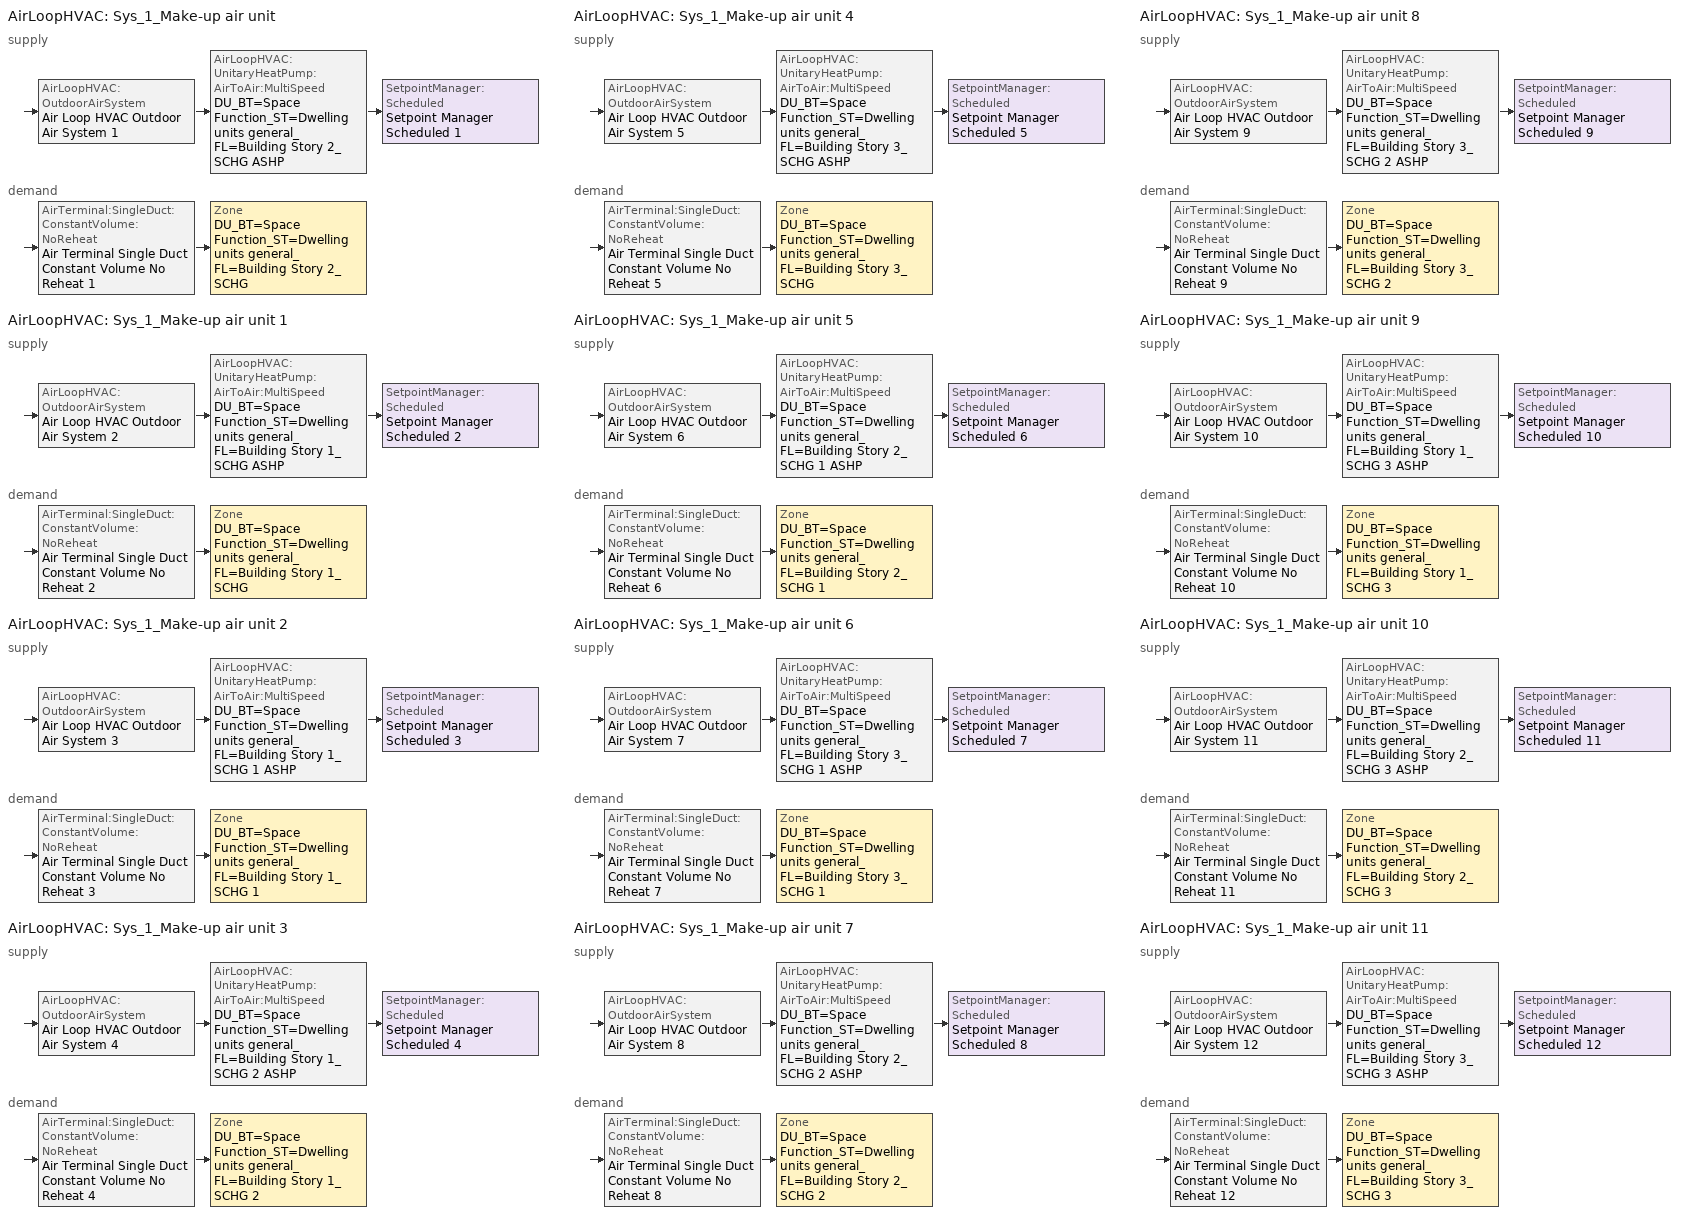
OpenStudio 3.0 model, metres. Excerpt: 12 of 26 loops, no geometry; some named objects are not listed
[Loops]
AirLoopHVAC 'Sys_1_Make-up air unit'
 supply: AirLoopHVAC:OutdoorAirSystem 'Air Loop HVAC Outdoor Air System 1' > AirLoopHVAC:UnitaryHeatPump:AirToAir:MultiSpeed 'DU_BT=Space Function_ST=Dwelling units general_FL=Building Story 2_SCHG ASHP' > SetpointManager:Scheduled 'Setpoint Manager Scheduled 1'
 demand: AirTerminal:SingleDuct:ConstantVolume:NoReheat 'Air Terminal Single Duct Constant Volume No Reheat 1' > Zone 'DU_BT=Space Function_ST=Dwelling units general_FL=Building Story 2_SCHG'
AirLoopHVAC 'Sys_1_Make-up air unit 1'
 supply: AirLoopHVAC:OutdoorAirSystem 'Air Loop HVAC Outdoor Air System 2' > AirLoopHVAC:UnitaryHeatPump:AirToAir:MultiSpeed 'DU_BT=Space Function_ST=Dwelling units general_FL=Building Story 1_SCHG ASHP' > SetpointManager:Scheduled 'Setpoint Manager Scheduled 2'
 demand: AirTerminal:SingleDuct:ConstantVolume:NoReheat 'Air Terminal Single Duct Constant Volume No Reheat 2' > Zone 'DU_BT=Space Function_ST=Dwelling units general_FL=Building Story 1_SCHG'
AirLoopHVAC 'Sys_1_Make-up air unit 2'
 supply: AirLoopHVAC:OutdoorAirSystem 'Air Loop HVAC Outdoor Air System 3' > AirLoopHVAC:UnitaryHeatPump:AirToAir:MultiSpeed 'DU_BT=Space Function_ST=Dwelling units general_FL=Building Story 1_SCHG 1 ASHP' > SetpointManager:Scheduled 'Setpoint Manager Scheduled 3'
 demand: AirTerminal:SingleDuct:ConstantVolume:NoReheat 'Air Terminal Single Duct Constant Volume No Reheat 3' > Zone 'DU_BT=Space Function_ST=Dwelling units general_FL=Building Story 1_SCHG 1'
AirLoopHVAC 'Sys_1_Make-up air unit 3'
 supply: AirLoopHVAC:OutdoorAirSystem 'Air Loop HVAC Outdoor Air System 4' > AirLoopHVAC:UnitaryHeatPump:AirToAir:MultiSpeed 'DU_BT=Space Function_ST=Dwelling units general_FL=Building Story 1_SCHG 2 ASHP' > SetpointManager:Scheduled 'Setpoint Manager Scheduled 4'
 demand: AirTerminal:SingleDuct:ConstantVolume:NoReheat 'Air Terminal Single Duct Constant Volume No Reheat 4' > Zone 'DU_BT=Space Function_ST=Dwelling units general_FL=Building Story 1_SCHG 2'
AirLoopHVAC 'Sys_1_Make-up air unit 4'
 supply: AirLoopHVAC:OutdoorAirSystem 'Air Loop HVAC Outdoor Air System 5' > AirLoopHVAC:UnitaryHeatPump:AirToAir:MultiSpeed 'DU_BT=Space Function_ST=Dwelling units general_FL=Building Story 3_SCHG ASHP' > SetpointManager:Scheduled 'Setpoint Manager Scheduled 5'
 demand: AirTerminal:SingleDuct:ConstantVolume:NoReheat 'Air Terminal Single Duct Constant Volume No Reheat 5' > Zone 'DU_BT=Space Function_ST=Dwelling units general_FL=Building Story 3_SCHG'
AirLoopHVAC 'Sys_1_Make-up air unit 5'
 supply: AirLoopHVAC:OutdoorAirSystem 'Air Loop HVAC Outdoor Air System 6' > AirLoopHVAC:UnitaryHeatPump:AirToAir:MultiSpeed 'DU_BT=Space Function_ST=Dwelling units general_FL=Building Story 2_SCHG 1 ASHP' > SetpointManager:Scheduled 'Setpoint Manager Scheduled 6'
 demand: AirTerminal:SingleDuct:ConstantVolume:NoReheat 'Air Terminal Single Duct Constant Volume No Reheat 6' > Zone 'DU_BT=Space Function_ST=Dwelling units general_FL=Building Story 2_SCHG 1'
AirLoopHVAC 'Sys_1_Make-up air unit 6'
 supply: AirLoopHVAC:OutdoorAirSystem 'Air Loop HVAC Outdoor Air System 7' > AirLoopHVAC:UnitaryHeatPump:AirToAir:MultiSpeed 'DU_BT=Space Function_ST=Dwelling units general_FL=Building Story 3_SCHG 1 ASHP' > SetpointManager:Scheduled 'Setpoint Manager Scheduled 7'
 demand: AirTerminal:SingleDuct:ConstantVolume:NoReheat 'Air Terminal Single Duct Constant Volume No Reheat 7' > Zone 'DU_BT=Space Function_ST=Dwelling units general_FL=Building Story 3_SCHG 1'
AirLoopHVAC 'Sys_1_Make-up air unit 7'
 supply: AirLoopHVAC:OutdoorAirSystem 'Air Loop HVAC Outdoor Air System 8' > AirLoopHVAC:UnitaryHeatPump:AirToAir:MultiSpeed 'DU_BT=Space Function_ST=Dwelling units general_FL=Building Story 2_SCHG 2 ASHP' > SetpointManager:Scheduled 'Setpoint Manager Scheduled 8'
 demand: AirTerminal:SingleDuct:ConstantVolume:NoReheat 'Air Terminal Single Duct Constant Volume No Reheat 8' > Zone 'DU_BT=Space Function_ST=Dwelling units general_FL=Building Story 2_SCHG 2'
AirLoopHVAC 'Sys_1_Make-up air unit 8'
 supply: AirLoopHVAC:OutdoorAirSystem 'Air Loop HVAC Outdoor Air System 9' > AirLoopHVAC:UnitaryHeatPump:AirToAir:MultiSpeed 'DU_BT=Space Function_ST=Dwelling units general_FL=Building Story 3_SCHG 2 ASHP' > SetpointManager:Scheduled 'Setpoint Manager Scheduled 9'
 demand: AirTerminal:SingleDuct:ConstantVolume:NoReheat 'Air Terminal Single Duct Constant Volume No Reheat 9' > Zone 'DU_BT=Space Function_ST=Dwelling units general_FL=Building Story 3_SCHG 2'
AirLoopHVAC 'Sys_1_Make-up air unit 9'
 supply: AirLoopHVAC:OutdoorAirSystem 'Air Loop HVAC Outdoor Air System 10' > AirLoopHVAC:UnitaryHeatPump:AirToAir:MultiSpeed 'DU_BT=Space Function_ST=Dwelling units general_FL=Building Story 1_SCHG 3 ASHP' > SetpointManager:Scheduled 'Setpoint Manager Scheduled 10'
 demand: AirTerminal:SingleDuct:ConstantVolume:NoReheat 'Air Terminal Single Duct Constant Volume No Reheat 10' > Zone 'DU_BT=Space Function_ST=Dwelling units general_FL=Building Story 1_SCHG 3'
AirLoopHVAC 'Sys_1_Make-up air unit 10'
 supply: AirLoopHVAC:OutdoorAirSystem 'Air Loop HVAC Outdoor Air System 11' > AirLoopHVAC:UnitaryHeatPump:AirToAir:MultiSpeed 'DU_BT=Space Function_ST=Dwelling units general_FL=Building Story 2_SCHG 3 ASHP' > SetpointManager:Scheduled 'Setpoint Manager Scheduled 11'
 demand: AirTerminal:SingleDuct:ConstantVolume:NoReheat 'Air Terminal Single Duct Constant Volume No Reheat 11' > Zone 'DU_BT=Space Function_ST=Dwelling units general_FL=Building Story 2_SCHG 3'
AirLoopHVAC 'Sys_1_Make-up air unit 11'
 supply: AirLoopHVAC:OutdoorAirSystem 'Air Loop HVAC Outdoor Air System 12' > AirLoopHVAC:UnitaryHeatPump:AirToAir:MultiSpeed 'DU_BT=Space Function_ST=Dwelling units general_FL=Building Story 3_SCHG 3 ASHP' > SetpointManager:Scheduled 'Setpoint Manager Scheduled 12'
 demand: AirTerminal:SingleDuct:ConstantVolume:NoReheat 'Air Terminal Single Duct Constant Volume No Reheat 12' > Zone 'DU_BT=Space Function_ST=Dwelling units general_FL=Building Story 3_SCHG 3'
[Sizing:Zone] Zone Cooling Design Supply Air Temperature Input Method=SupplyAirTemperature; Zone Cooling Design Supply Air Temperature {C}=13; Zone Cooling Design Supply Air Temperature Difference {deltaC}=11.11; Zone Heating Design Supply Air Temperature Input Method=SupplyAirTemperature; Zone Heating Design Supply Air Temperature {C}=43; Zone Heating Design Supply Air Temperature Difference {deltaC}=11.11; Zone Cooling Design Supply Air Humidity Ratio {kg-H2O/kg-air}=0.0085; Zone Heating Design Supply Air Humidity Ratio {kg-H2O/kg-air}=0.008; Zone Heating Sizing Factor=1.3; Zone Cooling Sizing Factor=1.1; Cooling Design Air Flow Method=DesignDay; Heating Design Air Flow Method=DesignDay; Account for Dedicated Outdoor Air System=No; Dedicated Outdoor Air System Control Strategy=NeutralSupplyAir; Dedicated Outdoor Air Low Setpoint Temperature for Design {C}=autosize; Dedicated Outdoor Air High Setpoint Temperature for Design {C}=autosize
DU_BT=Space Function_ST=Dwelling units general_FL=Building Story 2_SCHG; DU_BT=Space Function_ST=Dwelling units general_FL=Building Story 1_SCHG; DU_BT=Space Function_ST=Dwelling units general_FL=Building Story 1_SCHG 1; DU_BT=Space Function_ST=Dwelling units general_FL=Building Story 1_SCHG 2; DU_BT=Space Function_ST=Dwelling units general_FL=Building Story 3_SCHG; DU_BT=Space Function_ST=Dwelling units general_FL=Building Story 2_SCHG 1; DU_BT=Space Function_ST=Dwelling units general_FL=Building Story 3_SCHG 1; DU_BT=Space Function_ST=Dwelling units general_FL=Building Story 2_SCHG 2; DU_BT=Space Function_ST=Dwelling units general_FL=Building Story 3_SCHG 2; DU_BT=Space Function_ST=Dwelling units general_FL=Building Story 1_SCHG 3; DU_BT=Space Function_ST=Dwelling units general_FL=Building Story 2_SCHG 3; DU_BT=Space Function_ST=Dwelling units general_FL=Building Story 3_SCHG 3
[Zone equipment]
DU_BT=Space Function_ST=Dwelling units general_FL=Building Story 2_SCHG: DU_BT=Space Function_ST=Dwelling units general_FL=Building Story 2_SCHG PTAC, Zone HVAC Baseboard Convective Electric 1, Air Terminal Single Duct Constant Volume No Reheat 1
DU_BT=Space Function_ST=Dwelling units general_FL=Building Story 1_SCHG: DU_BT=Space Function_ST=Dwelling units general_FL=Building Story 1_SCHG PTAC, Zone HVAC Baseboard Convective Electric 2, Air Terminal Single Duct Constant Volume No Reheat 2
DU_BT=Space Function_ST=Dwelling units general_FL=Building Story 1_SCHG 1: DU_BT=Space Function_ST=Dwelling units general_FL=Building Story 1_SCHG 1 PTAC, Zone HVAC Baseboard Convective Electric 3, Air Terminal Single Duct Constant Volume No Reheat 3
DU_BT=Space Function_ST=Dwelling units general_FL=Building Story 1_SCHG 2: DU_BT=Space Function_ST=Dwelling units general_FL=Building Story 1_SCHG 2 PTAC, Zone HVAC Baseboard Convective Electric 4, Air Terminal Single Duct Constant Volume No Reheat 4
DU_BT=Space Function_ST=Dwelling units general_FL=Building Story 3_SCHG: DU_BT=Space Function_ST=Dwelling units general_FL=Building Story 3_SCHG PTAC, Zone HVAC Baseboard Convective Electric 5, Air Terminal Single Duct Constant Volume No Reheat 5
DU_BT=Space Function_ST=Dwelling units general_FL=Building Story 2_SCHG 1: DU_BT=Space Function_ST=Dwelling units general_FL=Building Story 2_SCHG 1 PTAC, Zone HVAC Baseboard Convective Electric 6, Air Terminal Single Duct Constant Volume No Reheat 6
DU_BT=Space Function_ST=Dwelling units general_FL=Building Story 3_SCHG 1: DU_BT=Space Function_ST=Dwelling units general_FL=Building Story 3_SCHG 1 PTAC, Zone HVAC Baseboard Convective Electric 7, Air Terminal Single Duct Constant Volume No Reheat 7
DU_BT=Space Function_ST=Dwelling units general_FL=Building Story 2_SCHG 2: DU_BT=Space Function_ST=Dwelling units general_FL=Building Story 2_SCHG 2 PTAC, Zone HVAC Baseboard Convective Electric 8, Air Terminal Single Duct Constant Volume No Reheat 8
DU_BT=Space Function_ST=Dwelling units general_FL=Building Story 3_SCHG 2: DU_BT=Space Function_ST=Dwelling units general_FL=Building Story 3_SCHG 2 PTAC, Zone HVAC Baseboard Convective Electric 9, Air Terminal Single Duct Constant Volume No Reheat 9
DU_BT=Space Function_ST=Dwelling units general_FL=Building Story 1_SCHG 3: DU_BT=Space Function_ST=Dwelling units general_FL=Building Story 1_SCHG 3 PTAC, Zone HVAC Baseboard Convective Electric 10, Air Terminal Single Duct Constant Volume No Reheat 10
DU_BT=Space Function_ST=Dwelling units general_FL=Building Story 2_SCHG 3: DU_BT=Space Function_ST=Dwelling units general_FL=Building Story 2_SCHG 3 PTAC, Zone HVAC Baseboard Convective Electric 11, Air Terminal Single Duct Constant Volume No Reheat 11
DU_BT=Space Function_ST=Dwelling units general_FL=Building Story 3_SCHG 3: DU_BT=Space Function_ST=Dwelling units general_FL=Building Story 3_SCHG 3 PTAC, Zone HVAC Baseboard Convective Electric 12, Air Terminal Single Duct Constant Volume No Reheat 12
[AirLoopHVAC] Design Supply Air Flow Rate {m3/s}=AutoSize
Name | Availability Schedule
Sys_1_Make-up air unit | Sys_1_Make-up air unit Occ Sch
Sys_1_Make-up air unit 1 | Sys_1_Make-up air unit 1 Occ Sch
Sys_1_Make-up air unit 2 | Sys_1_Make-up air unit 2 Occ Sch
Sys_1_Make-up air unit 3 | Sys_1_Make-up air unit 3 Occ Sch
Sys_1_Make-up air unit 4 | Sys_1_Make-up air unit 4 Occ Sch
Sys_1_Make-up air unit 5 | Sys_1_Make-up air unit 5 Occ Sch
Sys_1_Make-up air unit 6 | Sys_1_Make-up air unit 6 Occ Sch
Sys_1_Make-up air unit 7 | Sys_1_Make-up air unit 7 Occ Sch
Sys_1_Make-up air unit 8 | Sys_1_Make-up air unit 8 Occ Sch
Sys_1_Make-up air unit 9 | Sys_1_Make-up air unit 9 Occ Sch
Sys_1_Make-up air unit 10 | Sys_1_Make-up air unit 10 Occ Sch
Sys_1_Make-up air unit 11 | Sys_1_Make-up air unit 11 Occ Sch
[Sizing:System] Type of Load to Size On=VentilationRequirement; Design Outdoor Air Flow Rate {m3/s}=Autosize; Central Heating Maximum System Air Flow Ratio=1; Preheat Design Temperature {C}=7; Preheat Design Humidity Ratio {kg-H2O/kg-Air}=0.008; Precool Design Temperature {C}=13; Precool Design Humidity Ratio {kg-H2O/kg-Air}=0.008; Central Cooling Design Supply Air Temperature {C}=13; Central Heating Design Supply Air Temperature {C}=43; Sizing Option=NonCoincident; 100% Outdoor Air in Cooling=Yes; 100% Outdoor Air in Heating=Yes; Central Cooling Design Supply Air Humidity Ratio {kg-H2O/kg-Air}=0.0085; Central Heating Design Supply Air Humidity Ratio {kg-H2O/kg-Air}=0.008; Cooling Design Air Flow Method=DesignDay; Cooling Design Air Flow Rate {m3/s}=0; Heating Design Air Flow Method=DesignDay; Heating Design Air Flow Rate {m3/s}=0; System Outdoor Air Method=ZoneSum; Zone Maximum Outdoor Air Fraction=1; Cooling Supply Air Flow Rate Per Floor Area {m3/s-m2}=0.00996765; Cooling Fraction of Autosized Cooling Supply Air Flow Rate=1; Cooling Supply Air Flow Rate Per Unit Cooling Capacity {m3/s-W}=3.94755e-05; Heating Supply Air Flow Rate Per Floor Area {m3/s-m2}=0.00996765; Heating Fraction of Autosized Heating Supply Air Flow Rate=1; Heating Fraction of Autosized Cooling Supply Air Flow Rate=1; Heating Supply Air Flow Rate Per Unit Heating Capacity {m3/s-W}=3.15882e-05; Cooling Design Capacity Method=CoolingDesignCapacity; Cooling Design Capacity {W}=autosize; Cooling Design Capacity Per Floor Area {W/m2}=234.7; Fraction of Autosized Cooling Design Capacity=1; Heating Design Capacity Method=HeatingDesignCapacity; Heating Design Capacity {W}=autosize; Heating Design Capacity Per Floor Area {W/m2}=157; Fraction of Autosized Heating Design Capacity=1; Central Cooling Capacity Control Method=OnOff
Sys_1_Make-up air unit; Sys_1_Make-up air unit 1; Sys_1_Make-up air unit 2; Sys_1_Make-up air unit 3; Sys_1_Make-up air unit 4; Sys_1_Make-up air unit 5; Sys_1_Make-up air unit 6; Sys_1_Make-up air unit 7; Sys_1_Make-up air unit 8; Sys_1_Make-up air unit 9; Sys_1_Make-up air unit 10; Sys_1_Make-up air unit 11
[Fan:ConstantVolume] Availability Schedule=Always On Discrete; Fan Total Efficiency=0.39975; Pressure Rise {Pa}=640; Maximum Flow Rate {m3/s}=AutoSize; Motor Efficiency=0.615
Fan Constant Volume 1; Fan Constant Volume 2; Fan Constant Volume 3; Fan Constant Volume 4; Fan Constant Volume 5; Fan Constant Volume 6; Fan Constant Volume 7; Fan Constant Volume 8; Fan Constant Volume 9; Fan Constant Volume 10; Fan Constant Volume 11; Fan Constant Volume 12; Fan Constant Volume 13; Fan Constant Volume 14; Fan Constant Volume 15; Fan Constant Volume 16; Fan Constant Volume 17; Fan Constant Volume 18; Fan Constant Volume 19; Fan Constant Volume 20; Fan Constant Volume 21; Fan Constant Volume 22; Fan Constant Volume 23; Fan Constant Volume 24
[Coil:Cooling:DX:MultiSpeed] Condenser Type=AirCooled; Minimum Outdoor Dry-Bulb Temperature for Compressor Operation {C}=-25; Apply Part Load Fraction to Speeds Greater than 1=No; Crankcase Heater Capacity {W}=0; Maximum Outdoor Dry-Bulb Temperature for Crankcase Heater Operation {C}=10; Basin Heater Capacity {W/K}=0; Basin Heater Setpoint Temperature {C}=2; Fuel Type=Electricity
Name | Stage 1 | Stage 2
Coil Cooling DX Multi Speed 1 4kBtu/hr 14.0SEER | Coil Cooling DX Multi Speed Stage Data 1 | Coil Cooling DX Multi Speed Stage Data 2
Coil Cooling DX Multi Speed 2 2kBtu/hr 14.0SEER | Coil Cooling DX Multi Speed Stage Data 3 | Coil Cooling DX Multi Speed Stage Data 4
Coil Cooling DX Multi Speed 3 2kBtu/hr 14.0SEER | Coil Cooling DX Multi Speed Stage Data 5 | Coil Cooling DX Multi Speed Stage Data 6
Coil Cooling DX Multi Speed 4 2kBtu/hr 14.0SEER | Coil Cooling DX Multi Speed Stage Data 7 | Coil Cooling DX Multi Speed Stage Data 8
Coil Cooling DX Multi Speed 5 2kBtu/hr 14.0SEER | Coil Cooling DX Multi Speed Stage Data 9 | Coil Cooling DX Multi Speed Stage Data 10
Coil Cooling DX Multi Speed 6 4kBtu/hr 14.0SEER | Coil Cooling DX Multi Speed Stage Data 11 | Coil Cooling DX Multi Speed Stage Data 12
Coil Cooling DX Multi Speed 7 2kBtu/hr 14.0SEER | Coil Cooling DX Multi Speed Stage Data 13 | Coil Cooling DX Multi Speed Stage Data 14
Coil Cooling DX Multi Speed 8 4kBtu/hr 14.0SEER | Coil Cooling DX Multi Speed Stage Data 15 | Coil Cooling DX Multi Speed Stage Data 16
Coil Cooling DX Multi Speed 9 2kBtu/hr 14.0SEER | Coil Cooling DX Multi Speed Stage Data 17 | Coil Cooling DX Multi Speed Stage Data 18
Coil Cooling DX Multi Speed 10 2kBtu/hr 14.0SEER | Coil Cooling DX Multi Speed Stage Data 19 | Coil Cooling DX Multi Speed Stage Data 20
Coil Cooling DX Multi Speed 11 4kBtu/hr 14.0SEER | Coil Cooling DX Multi Speed Stage Data 21 | Coil Cooling DX Multi Speed Stage Data 22
Coil Cooling DX Multi Speed 12 2kBtu/hr 14.0SEER | Coil Cooling DX Multi Speed Stage Data 23 | Coil Cooling DX Multi Speed Stage Data 24
[Coil:Cooling:DX:MultiSpeed:StageData] Gross Rated Sensible Heat Ratio=autosize; Gross Rated Cooling COP {W/W}=4.11713; Rated Air Flow Rate {m3/s}=autosize; Rated Evaporator Fan Power Per Volume Flow Rate {W/(m3/s)}=773.3; Total Cooling Capacity Function of Temperature Curve=DXCOOL-NECB2011-REF-CAPFT; Total Cooling Capacity Function of Flow Fraction Curve=DXCOOL-NECB2011-REF-CAPFFLOW; Energy Input Ratio Function of Temperature Curve=DXCOOL-NECB2011-REF-COOLEIRFT; Energy Input Ratio Function of Flow Fraction Curve=DXCOOL-NECB2011-REF-COOLEIRFFLOW; Part Load Fraction Correlation Curve=DXCOOL-NECB2011-REF-COOLPLFFPLR; Nominal Time for Condensate Removal to Begin {s}=0; Ratio of Initial Moisture Evaporation Rate and Steady State Latent Capacity=0; Maximum Cycling Rate {cycles/hr}=0; Latent Capacity Time Constant {s}=0; Rated Waste Heat Fraction of Power Input=0.5; Evaporative Condenser Effectiveness=0.9; Evaporative Condenser Air Flow Rate {m3/s}=autosize; Rated Evaporative Condenser Pump Power Consumption {W}=autosize
Name | Gross Rated Total Cooling Capacity {W} | Waste Heat Function of Temperature Curve
Coil Cooling DX Multi Speed Stage Data 1 | 581.251 | Curve Biquadratic 3
Coil Cooling DX Multi Speed Stage Data 2 | 1162.5 | Curve Biquadratic 6
Coil Cooling DX Multi Speed Stage Data 3 | 289.421 | Curve Biquadratic 11
Coil Cooling DX Multi Speed Stage Data 4 | 578.843 | Curve Biquadratic 14
Coil Cooling DX Multi Speed Stage Data 5 | 289.421 | Curve Biquadratic 19
Coil Cooling DX Multi Speed Stage Data 6 | 578.843 | Curve Biquadratic 22
Coil Cooling DX Multi Speed Stage Data 7 | 289.421 | Curve Biquadratic 27
Coil Cooling DX Multi Speed Stage Data 8 | 578.843 | Curve Biquadratic 30
Coil Cooling DX Multi Speed Stage Data 9 | 289.421 | Curve Biquadratic 35
Coil Cooling DX Multi Speed Stage Data 10 | 578.843 | Curve Biquadratic 38
Coil Cooling DX Multi Speed Stage Data 11 | 578.843 | Curve Biquadratic 43
Coil Cooling DX Multi Speed Stage Data 12 | 1157.69 | Curve Biquadratic 46
Coil Cooling DX Multi Speed Stage Data 13 | 290.625 | Curve Biquadratic 51
Coil Cooling DX Multi Speed Stage Data 14 | 581.251 | Curve Biquadratic 54
Coil Cooling DX Multi Speed Stage Data 15 | 578.843 | Curve Biquadratic 59
Coil Cooling DX Multi Speed Stage Data 16 | 1157.69 | Curve Biquadratic 62
Coil Cooling DX Multi Speed Stage Data 17 | 290.625 | Curve Biquadratic 67
Coil Cooling DX Multi Speed Stage Data 18 | 581.251 | Curve Biquadratic 70
Coil Cooling DX Multi Speed Stage Data 19 | 289.421 | Curve Biquadratic 75
Coil Cooling DX Multi Speed Stage Data 20 | 578.843 | Curve Biquadratic 78
Coil Cooling DX Multi Speed Stage Data 21 | 581.251 | Curve Biquadratic 83
Coil Cooling DX Multi Speed Stage Data 22 | 1162.5 | Curve Biquadratic 86
Coil Cooling DX Multi Speed Stage Data 23 | 289.421 | Curve Biquadratic 91
Coil Cooling DX Multi Speed Stage Data 24 | 578.843 | Curve Biquadratic 94
[Coil:Heating:Gas:MultiStage] Part Load Fraction Correlation Curve=FURNACE-EFFPLR-NECB2011
Name | Stage 1
Coil Heating Gas Multi Stage 1 0kBtu/hr 0.924 AFUE | Coil Heating Gas Multi Stage Stage Data 1
Coil Heating Gas Multi Stage 2 0kBtu/hr 0.924 AFUE | Coil Heating Gas Multi Stage Stage Data 2
Coil Heating Gas Multi Stage 3 0kBtu/hr 0.924 AFUE | Coil Heating Gas Multi Stage Stage Data 3
Coil Heating Gas Multi Stage 4 0kBtu/hr 0.924 AFUE | Coil Heating Gas Multi Stage Stage Data 4
Coil Heating Gas Multi Stage 5 0kBtu/hr 0.924 AFUE | Coil Heating Gas Multi Stage Stage Data 5
Coil Heating Gas Multi Stage 6 0kBtu/hr 0.924 AFUE | Coil Heating Gas Multi Stage Stage Data 6
Coil Heating Gas Multi Stage 7 0kBtu/hr 0.924 AFUE | Coil Heating Gas Multi Stage Stage Data 7
Coil Heating Gas Multi Stage 8 0kBtu/hr 0.924 AFUE | Coil Heating Gas Multi Stage Stage Data 8
Coil Heating Gas Multi Stage 9 0kBtu/hr 0.924 AFUE | Coil Heating Gas Multi Stage Stage Data 9
Coil Heating Gas Multi Stage 10 0kBtu/hr 0.924 AFUE | Coil Heating Gas Multi Stage Stage Data 10
Coil Heating Gas Multi Stage 11 0kBtu/hr 0.924 AFUE | Coil Heating Gas Multi Stage Stage Data 11
Coil Heating Gas Multi Stage 12 0kBtu/hr 0.924 AFUE | Coil Heating Gas Multi Stage Stage Data 12
[Coil:Heating:Gas:MultiStage:StageData] Gas Burner Efficiency {W/W}=0.924; Nominal Capacity {W}=0.001; Parasitic Electric Load {W}=0
Coil Heating Gas Multi Stage Stage Data 1; Coil Heating Gas Multi Stage Stage Data 2; Coil Heating Gas Multi Stage Stage Data 3; Coil Heating Gas Multi Stage Stage Data 4; Coil Heating Gas Multi Stage Stage Data 5; Coil Heating Gas Multi Stage Stage Data 6; Coil Heating Gas Multi Stage Stage Data 7; Coil Heating Gas Multi Stage Stage Data 8; Coil Heating Gas Multi Stage Stage Data 9; Coil Heating Gas Multi Stage Stage Data 10; Coil Heating Gas Multi Stage Stage Data 11; Coil Heating Gas Multi Stage Stage Data 12
[Coil:Heating:Electric]
Name | Availability Schedule
Coil Heating Electric 1; Coil Heating Electric 3; Coil Heating Electric 5; Coil Heating Electric 7; Coil Heating Electric 9; Coil Heating Electric 11; Coil Heating Electric 13; Coil Heating Electric 15; Coil Heating Electric 17; Coil Heating Electric 19; Coil Heating Electric 21; Coil Heating Electric 23 | Always On Discrete
Coil Heating Electric 2; Coil Heating Electric 4; Coil Heating Electric 6; Coil Heating Electric 8; Coil Heating Electric 10; Coil Heating Electric 12; Coil Heating Electric 14; Coil Heating Electric 16; Coil Heating Electric 18; Coil Heating Electric 20; Coil Heating Electric 22; Coil Heating Electric 24 | ON_OFF_ALWAYS_OFF
[AirLoopHVAC:UnitaryHeatPump:AirToAir:MultiSpeed] Supply Air Fan Placement=DrawThrough; Supply Air Fan Operating Mode Schedule=Always On Discrete; Minimum Outdoor Dry-Bulb Temperature for Compressor Operation {C}=-10; Maximum Supply Air Temperature from Supplemental Heater {C}=autosize; Maximum Outdoor Dry-Bulb Temperature for Supplemental Heater Operation {C}=21; Auxiliary On-Cycle Electric Power {W}=0; Auxiliary Off-Cycle Electric Power {W}=0; Design Heat Recovery Water Flow Rate {m3/s}=0; Maximum Temperature for Heat Recovery {C}=80; Supply Air Flow Rate When No Cooling or Heating is Needed {m3/s}=autosize; Number of Speeds for Heating=1; Number of Speeds for Cooling=2; Speed 1 Supply Air Flow Rate During Heating Operation {m3/s}=autosize; Speed 2 Supply Air Flow Rate During Heating Operation {m3/s}=autosize; Speed 3 Supply Air Flow Rate During Heating Operation {m3/s}=autosize; Speed 4 Supply Air Flow Rate During Heating Operation {m3/s}=autosize; Speed 2 Supply Air Flow Rate During Cooling Operation {m3/s}=autosize; Speed 3 Supply Air Flow Rate During Cooling Operation {m3/s}=autosize; Speed 4 Supply Air Flow Rate During Cooling Operation {m3/s}=autosize
Name | Availability Schedule | Controlling Zone or Thermostat Location | Supply Air Fan | Heating Coil | Cooling Coil | Supplemental Heating Coil | Speed 1 Supply Air Flow Rate During Cooling Operation {m3/s}
DU_BT=Space Function_ST=Dwelling units general_FL=Building Story 2_SCHG ASHP | Schedule Constant 1 | DU_BT=Space Function_ST=Dwelling units general_FL=Building Story 2_SCHG | Fan Constant Volume 1 | Coil Heating Gas Multi Stage 1 0kBtu/hr 0.924 AFUE | Coil Cooling DX Multi Speed 1 4kBtu/hr 14.0SEER | Coil Heating Electric 1 | 0.0699358
DU_BT=Space Function_ST=Dwelling units general_FL=Building Story 1_SCHG ASHP | Schedule Constant 12 | DU_BT=Space Function_ST=Dwelling units general_FL=Building Story 1_SCHG | Fan Constant Volume 3 | Coil Heating Gas Multi Stage 2 0kBtu/hr 0.924 AFUE | Coil Cooling DX Multi Speed 2 2kBtu/hr 14.0SEER | Coil Heating Electric 3 | 0.0349679
DU_BT=Space Function_ST=Dwelling units general_FL=Building Story 1_SCHG 1 ASHP | Schedule Constant 18 | DU_BT=Space Function_ST=Dwelling units general_FL=Building Story 1_SCHG 1 | Fan Constant Volume 5 | Coil Heating Gas Multi Stage 3 0kBtu/hr 0.924 AFUE | Coil Cooling DX Multi Speed 3 2kBtu/hr 14.0SEER | Coil Heating Electric 5 | 0.0349679
DU_BT=Space Function_ST=Dwelling units general_FL=Building Story 1_SCHG 2 ASHP | Schedule Constant 19 | DU_BT=Space Function_ST=Dwelling units general_FL=Building Story 1_SCHG 2 | Fan Constant Volume 7 | Coil Heating Gas Multi Stage 4 0kBtu/hr 0.924 AFUE | Coil Cooling DX Multi Speed 4 2kBtu/hr 14.0SEER | Coil Heating Electric 7 | 0.0349679
DU_BT=Space Function_ST=Dwelling units general_FL=Building Story 3_SCHG ASHP | Schedule Constant 20 | DU_BT=Space Function_ST=Dwelling units general_FL=Building Story 3_SCHG | Fan Constant Volume 9 | Coil Heating Gas Multi Stage 5 0kBtu/hr 0.924 AFUE | Coil Cooling DX Multi Speed 5 2kBtu/hr 14.0SEER | Coil Heating Electric 9 | 0.0349679
DU_BT=Space Function_ST=Dwelling units general_FL=Building Story 2_SCHG 1 ASHP | Schedule Constant 21 | DU_BT=Space Function_ST=Dwelling units general_FL=Building Story 2_SCHG 1 | Fan Constant Volume 11 | Coil Heating Gas Multi Stage 6 0kBtu/hr 0.924 AFUE | Coil Cooling DX Multi Speed 6 4kBtu/hr 14.0SEER | Coil Heating Electric 11 | 0.0699358
DU_BT=Space Function_ST=Dwelling units general_FL=Building Story 3_SCHG 1 ASHP | Schedule Constant 22 | DU_BT=Space Function_ST=Dwelling units general_FL=Building Story 3_SCHG 1 | Fan Constant Volume 13 | Coil Heating Gas Multi Stage 7 0kBtu/hr 0.924 AFUE | Coil Cooling DX Multi Speed 7 2kBtu/hr 14.0SEER | Coil Heating Electric 13 | 0.0349679
DU_BT=Space Function_ST=Dwelling units general_FL=Building Story 2_SCHG 2 ASHP | Schedule Constant 23 | DU_BT=Space Function_ST=Dwelling units general_FL=Building Story 2_SCHG 2 | Fan Constant Volume 15 | Coil Heating Gas Multi Stage 8 0kBtu/hr 0.924 AFUE | Coil Cooling DX Multi Speed 8 4kBtu/hr 14.0SEER | Coil Heating Electric 15 | 0.0699358
DU_BT=Space Function_ST=Dwelling units general_FL=Building Story 3_SCHG 2 ASHP | Schedule Constant 24 | DU_BT=Space Function_ST=Dwelling units general_FL=Building Story 3_SCHG 2 | Fan Constant Volume 17 | Coil Heating Gas Multi Stage 9 0kBtu/hr 0.924 AFUE | Coil Cooling DX Multi Speed 9 2kBtu/hr 14.0SEER | Coil Heating Electric 17 | 0.0349679
DU_BT=Space Function_ST=Dwelling units general_FL=Building Story 1_SCHG 3 ASHP | Schedule Constant 2 | DU_BT=Space Function_ST=Dwelling units general_FL=Building Story 1_SCHG 3 | Fan Constant Volume 19 | Coil Heating Gas Multi Stage 10 0kBtu/hr 0.924 AFUE | Coil Cooling DX Multi Speed 10 2kBtu/hr 14.0SEER | Coil Heating Electric 19 | 0.0349679
DU_BT=Space Function_ST=Dwelling units general_FL=Building Story 2_SCHG 3 ASHP | Schedule Constant 3 | DU_BT=Space Function_ST=Dwelling units general_FL=Building Story 2_SCHG 3 | Fan Constant Volume 21 | Coil Heating Gas Multi Stage 11 0kBtu/hr 0.924 AFUE | Coil Cooling DX Multi Speed 11 4kBtu/hr 14.0SEER | Coil Heating Electric 21 | 0.0699358
DU_BT=Space Function_ST=Dwelling units general_FL=Building Story 3_SCHG 3 ASHP | Schedule Constant 4 | DU_BT=Space Function_ST=Dwelling units general_FL=Building Story 3_SCHG 3 | Fan Constant Volume 23 | Coil Heating Gas Multi Stage 12 0kBtu/hr 0.924 AFUE | Coil Cooling DX Multi Speed 12 2kBtu/hr 14.0SEER | Coil Heating Electric 23 | 0.0349679
[Controller:OutdoorAir] Minimum Outdoor Air Flow Rate {m3/s}=autosize; Maximum Outdoor Air Flow Rate {m3/s}=Autosize; Economizer Control Type=NoEconomizer; Economizer Control Action Type=ModulateFlow; Economizer Maximum Limit Dry-Bulb Temperature {C}=28; Economizer Maximum Limit Enthalpy {J/kg}=64000; Economizer Minimum Limit Dry-Bulb Temperature {C}=-100; Lockout Type=NoLockout; Minimum Limit Type=FixedMinimum; High Humidity Control=No; Heat Recovery Bypass Control Type=BypassWhenWithinEconomizerLimits
Name | Minimum Outdoor Air Schedule | Controller Mechanical Ventilation
Controller Outdoor Air 1 | Sys_1_Make-up air unit Occ Sch | Controller Mechanical Ventilation 1
Controller Outdoor Air 2 | Sys_1_Make-up air unit 1 Occ Sch | Controller Mechanical Ventilation 2
Controller Outdoor Air 3 | Sys_1_Make-up air unit 2 Occ Sch | Controller Mechanical Ventilation 3
Controller Outdoor Air 4 | Sys_1_Make-up air unit 3 Occ Sch | Controller Mechanical Ventilation 4
Controller Outdoor Air 5 | Sys_1_Make-up air unit 4 Occ Sch | Controller Mechanical Ventilation 5
Controller Outdoor Air 6 | Sys_1_Make-up air unit 5 Occ Sch | Controller Mechanical Ventilation 6
Controller Outdoor Air 7 | Sys_1_Make-up air unit 6 Occ Sch | Controller Mechanical Ventilation 7
Controller Outdoor Air 8 | Sys_1_Make-up air unit 7 Occ Sch | Controller Mechanical Ventilation 8
Controller Outdoor Air 9 | Sys_1_Make-up air unit 8 Occ Sch | Controller Mechanical Ventilation 9
Controller Outdoor Air 10 | Sys_1_Make-up air unit 9 Occ Sch | Controller Mechanical Ventilation 10
Controller Outdoor Air 11 | Sys_1_Make-up air unit 10 Occ Sch | Controller Mechanical Ventilation 11
Controller Outdoor Air 12 | Sys_1_Make-up air unit 11 Occ Sch | Controller Mechanical Ventilation 12
[Controller:MechanicalVentilation] Availability Schedule=Always On Discrete; System Outdoor Air Method=ZoneSum
Controller Mechanical Ventilation 1; Controller Mechanical Ventilation 2; Controller Mechanical Ventilation 3; Controller Mechanical Ventilation 4; Controller Mechanical Ventilation 5; Controller Mechanical Ventilation 6; Controller Mechanical Ventilation 7; Controller Mechanical Ventilation 8; Controller Mechanical Ventilation 9; Controller Mechanical Ventilation 10; Controller Mechanical Ventilation 11; Controller Mechanical Ventilation 12
[AirLoopHVAC:OutdoorAirSystem]
Name | Controller
Air Loop HVAC Outdoor Air System 1 | Controller Outdoor Air 1
Air Loop HVAC Outdoor Air System 2 | Controller Outdoor Air 2
Air Loop HVAC Outdoor Air System 3 | Controller Outdoor Air 3
Air Loop HVAC Outdoor Air System 4 | Controller Outdoor Air 4
Air Loop HVAC Outdoor Air System 5 | Controller Outdoor Air 5
Air Loop HVAC Outdoor Air System 6 | Controller Outdoor Air 6
Air Loop HVAC Outdoor Air System 7 | Controller Outdoor Air 7
Air Loop HVAC Outdoor Air System 8 | Controller Outdoor Air 8
Air Loop HVAC Outdoor Air System 9 | Controller Outdoor Air 9
Air Loop HVAC Outdoor Air System 10 | Controller Outdoor Air 10
Air Loop HVAC Outdoor Air System 11 | Controller Outdoor Air 11
Air Loop HVAC Outdoor Air System 12 | Controller Outdoor Air 12
[SetpointManager:Scheduled] Control Variable=Temperature
Name | Schedule
Setpoint Manager Scheduled 1 | Makeup-Air Unit Supply Air Temp
Setpoint Manager Scheduled 2 | Makeup-Air Unit Supply Air Temp 1
Setpoint Manager Scheduled 3 | Makeup-Air Unit Supply Air Temp 2
Setpoint Manager Scheduled 4 | Makeup-Air Unit Supply Air Temp 3
Setpoint Manager Scheduled 5 | Makeup-Air Unit Supply Air Temp 4
Setpoint Manager Scheduled 6 | Makeup-Air Unit Supply Air Temp 5
Setpoint Manager Scheduled 7 | Makeup-Air Unit Supply Air Temp 6
Setpoint Manager Scheduled 8 | Makeup-Air Unit Supply Air Temp 7
Setpoint Manager Scheduled 9 | Makeup-Air Unit Supply Air Temp 8
Setpoint Manager Scheduled 10 | Makeup-Air Unit Supply Air Temp 9
Setpoint Manager Scheduled 11 | Makeup-Air Unit Supply Air Temp 10
Setpoint Manager Scheduled 12 | Makeup-Air Unit Supply Air Temp 11
[Coil:Cooling:DX:SingleSpeed] Availability Schedule=Always On Discrete; Rated Total Cooling Capacity {W}=autosize; Rated Sensible Heat Ratio=autosize; Rated Air Flow Rate {m3/s}=autosize; Rated Evaporator Fan Power Per Volume Flow Rate {W/(m3/s)}=773.3; Total Cooling Capacity Function of Temperature Curve=DXCOOL-NECB2011-REF-CAPFT; Total Cooling Capacity Function of Flow Fraction Curve=DXCOOL-NECB2011-REF-CAPFFLOW; Energy Input Ratio Function of Temperature Curve=DXCOOL-NECB2011-REF-COOLEIRFT; Energy Input Ratio Function of Flow Fraction Curve=DXCOOL-NECB2011-REF-COOLEIRFFLOW; Part Load Fraction Correlation Curve=DXCOOL-NECB2011-REF-COOLPLFFPLR; Minimum Outdoor Dry-Bulb Temperature for Compressor Operation {C}=-25; Condenser Type=AirCooled; Evaporative Condenser Effectiveness=0; Evaporative Condenser Air Flow Rate {m3/s}=Autosize; Evaporative Condenser Pump Rated Power Consumption {W}=Autosize; Crankcase Heater Capacity {W}=0; Maximum Outdoor Dry-Bulb Temperature for Crankcase Heater Operation {C}=0; Basin Heater Capacity {W/K}=0; Basin Heater Setpoint Temperature {C}=10
Name | Rated COP {W/W}
Coil Cooling DX Single Speed 1 16kBtu/hr 9.3EER; Coil Cooling DX Single Speed 4 19kBtu/hr 9.3EER; Coil Cooling DX Single Speed 5 23kBtu/hr 9.3EER; Coil Cooling DX Single Speed 8 19kBtu/hr 9.3EER; Coil Cooling DX Single Speed 10 17kBtu/hr 9.3EER; Coil Cooling DX Single Speed 11 16kBtu/hr 9.3EER; Coil Cooling DX Single Speed 12 27kBtu/hr 9.3EER | 3.23448
Coil Cooling DX Single Speed 2 7kBtu/hr 11.0EER | 3.80183
Coil Cooling DX Single Speed 3 7kBtu/hr 11.0EER | 3.78638
Coil Cooling DX Single Speed 6 8kBtu/hr 10.8EER | 3.73045
Coil Cooling DX Single Speed 7 12kBtu/hr 10.0EER | 3.4527
Coil Cooling DX Single Speed 9 12kBtu/hr 9.9EER | 3.44782
[ZoneHVAC:PackagedTerminalAirConditioner] Availability Schedule=Always On Discrete; Supply Air Flow Rate During Cooling Operation {m3/s}=Autosize; Supply Air Flow Rate During Heating Operation {m3/s}=Autosize; Supply Air Flow Rate When No Cooling or Heating is Needed {m3/s}=Autosize; Outdoor Air Flow Rate During Cooling Operation {m3/s}=1e-05; Outdoor Air Flow Rate During Heating Operation {m3/s}=1e-05; Outdoor Air Flow Rate When No Cooling or Heating is Needed {m3/s}=1e-05; Fan Placement=DrawThrough
Name | Supply Air Fan | Heating Coil | Cooling Coil
DU_BT=Space Function_ST=Dwelling units general_FL=Building Story 2_SCHG PTAC | Fan Constant Volume 2 | Coil Heating Electric 2 | Coil Cooling DX Single Speed 1 16kBtu/hr 9.3EER
DU_BT=Space Function_ST=Dwelling units general_FL=Building Story 1_SCHG PTAC | Fan Constant Volume 4 | Coil Heating Electric 4 | Coil Cooling DX Single Speed 2 7kBtu/hr 11.0EER
DU_BT=Space Function_ST=Dwelling units general_FL=Building Story 1_SCHG 1 PTAC | Fan Constant Volume 6 | Coil Heating Electric 6 | Coil Cooling DX Single Speed 3 7kBtu/hr 11.0EER
DU_BT=Space Function_ST=Dwelling units general_FL=Building Story 1_SCHG 2 PTAC | Fan Constant Volume 8 | Coil Heating Electric 8 | Coil Cooling DX Single Speed 4 19kBtu/hr 9.3EER
DU_BT=Space Function_ST=Dwelling units general_FL=Building Story 3_SCHG PTAC | Fan Constant Volume 10 | Coil Heating Electric 10 | Coil Cooling DX Single Speed 5 23kBtu/hr 9.3EER
DU_BT=Space Function_ST=Dwelling units general_FL=Building Story 2_SCHG 1 PTAC | Fan Constant Volume 12 | Coil Heating Electric 12 | Coil Cooling DX Single Speed 6 8kBtu/hr 10.8EER
DU_BT=Space Function_ST=Dwelling units general_FL=Building Story 3_SCHG 1 PTAC | Fan Constant Volume 14 | Coil Heating Electric 14 | Coil Cooling DX Single Speed 7 12kBtu/hr 10.0EER
DU_BT=Space Function_ST=Dwelling units general_FL=Building Story 2_SCHG 2 PTAC | Fan Constant Volume 16 | Coil Heating Electric 16 | Coil Cooling DX Single Speed 8 19kBtu/hr 9.3EER
DU_BT=Space Function_ST=Dwelling units general_FL=Building Story 3_SCHG 2 PTAC | Fan Constant Volume 18 | Coil Heating Electric 18 | Coil Cooling DX Single Speed 9 12kBtu/hr 9.9EER
DU_BT=Space Function_ST=Dwelling units general_FL=Building Story 1_SCHG 3 PTAC | Fan Constant Volume 20 | Coil Heating Electric 20 | Coil Cooling DX Single Speed 10 17kBtu/hr 9.3EER
DU_BT=Space Function_ST=Dwelling units general_FL=Building Story 2_SCHG 3 PTAC | Fan Constant Volume 22 | Coil Heating Electric 22 | Coil Cooling DX Single Speed 11 16kBtu/hr 9.3EER
DU_BT=Space Function_ST=Dwelling units general_FL=Building Story 3_SCHG 3 PTAC | Fan Constant Volume 24 | Coil Heating Electric 24 | Coil Cooling DX Single Speed 12 27kBtu/hr 9.3EER
[ZoneHVAC:Baseboard:Convective:Electric] Availability Schedule=Always On Discrete; Nominal Capacity {W}=autosize; Efficiency=1
Zone HVAC Baseboard Convective Electric 1; Zone HVAC Baseboard Convective Electric 2; Zone HVAC Baseboard Convective Electric 3; Zone HVAC Baseboard Convective Electric 4; Zone HVAC Baseboard Convective Electric 5; Zone HVAC Baseboard Convective Electric 6; Zone HVAC Baseboard Convective Electric 7; Zone HVAC Baseboard Convective Electric 8; Zone HVAC Baseboard Convective Electric 9; Zone HVAC Baseboard Convective Electric 10; Zone HVAC Baseboard Convective Electric 11; Zone HVAC Baseboard Convective Electric 12
[AirTerminal:SingleDuct:ConstantVolume:NoReheat] Availability Schedule=Always On Discrete; Maximum Air Flow Rate {m3/s}=AutoSize
Air Terminal Single Duct Constant Volume No Reheat 1; Air Terminal Single Duct Constant Volume No Reheat 2; Air Terminal Single Duct Constant Volume No Reheat 3; Air Terminal Single Duct Constant Volume No Reheat 4; Air Terminal Single Duct Constant Volume No Reheat 5; Air Terminal Single Duct Constant Volume No Reheat 6; Air Terminal Single Duct Constant Volume No Reheat 7; Air Terminal Single Duct Constant Volume No Reheat 8; Air Terminal Single Duct Constant Volume No Reheat 9; Air Terminal Single Duct Constant Volume No Reheat 10; Air Terminal Single Duct Constant Volume No Reheat 11; Air Terminal Single Duct Constant Volume No Reheat 12
[EnergyManagementSystem:Sensor]
Name | Output Variable or Output Meter Index Key | Output Variable or Output Meter
Energy_Management_System_Sensor_1 | Availability Manager Night Cycle 1 | Output Variable 1
Energy_Management_System_Sensor_2 | Sys_1_Make-up air unit Occ Sch | Output Variable 2
Energy_Management_System_Sensor_3 | Availability Manager Night Cycle 23 | Output Variable 3
Energy_Management_System_Sensor_4 | Sys_1_Make-up air unit 9 Occ Sch | Output Variable 4
Energy_Management_System_Sensor_5 | Availability Manager Night Cycle 3 | Output Variable 5
Energy_Management_System_Sensor_6 | Sys_1_Make-up air unit 10 Occ Sch | Output Variable 6
Energy_Management_System_Sensor_7 | Availability Manager Night Cycle 4 | Output Variable 7
Energy_Management_System_Sensor_8 | Sys_1_Make-up air unit 11 Occ Sch | Output Variable 8
Energy_Management_System_Sensor_9 | Availability Manager Night Cycle 5 | Output Variable 9
Energy_Management_System_Sensor_10 | Sys_1_Make-up air unit 12 Occ Sch | Output Variable 10
Energy_Management_System_Sensor_11 | Availability Manager Night Cycle 6 | Output Variable 11
Energy_Management_System_Sensor_12 | Sys_1_Make-up air unit 13 Occ Sch | Output Variable 12
Energy_Management_System_Sensor_13 | Availability Manager Night Cycle 7 | Output Variable 13
Energy_Management_System_Sensor_14 | Sys_1_Make-up air unit 14 Occ Sch | Output Variable 14
Energy_Management_System_Sensor_15 | Availability Manager Night Cycle 8 | Output Variable 15
Energy_Management_System_Sensor_16 | Sys_1_Make-up air unit 15 Occ Sch | Output Variable 16
Energy_Management_System_Sensor_17 | Availability Manager Night Cycle 9 | Output Variable 17
Energy_Management_System_Sensor_18 | Sys_1_Make-up air unit 16 Occ Sch | Output Variable 18
Energy_Management_System_Sensor_19 | Availability Manager Night Cycle 10 | Output Variable 19
Energy_Management_System_Sensor_20 | Sys_1_Make-up air unit 17 Occ Sch | Output Variable 20
Energy_Management_System_Sensor_21 | Availability Manager Night Cycle 11 | Output Variable 21
Energy_Management_System_Sensor_22 | Sys_1_Make-up air unit 18 Occ Sch | Output Variable 22
Energy_Management_System_Sensor_23 | Availability Manager Night Cycle 2 | Output Variable 23
Energy_Management_System_Sensor_24 | Sys_1_Make-up air unit 1 Occ Sch | Output Variable 24
Energy_Management_System_Sensor_25 | Availability Manager Night Cycle 12 | Output Variable 25
Energy_Management_System_Sensor_26 | Sys_1_Make-up air unit 19 Occ Sch | Output Variable 26
Energy_Management_System_Sensor_27 | Availability Manager Night Cycle 14 | Output Variable 27
Energy_Management_System_Sensor_28 | Sys_1_Make-up air unit 20 Occ Sch | Output Variable 28
Energy_Management_System_Sensor_29 | Availability Manager Night Cycle 15 | Output Variable 29
Energy_Management_System_Sensor_30 | Sys_1_Make-up air unit 21 Occ Sch | Output Variable 30
[Schedule:Constant]
Name | Value
Always On Discrete | 1
Schedule Constant 1; Schedule Constant 2; Schedule Constant 3; Schedule Constant 4; Schedule Constant 12; Schedule Constant 18; Schedule Constant 19; Schedule Constant 20; Schedule Constant 21; Schedule Constant 22; Schedule Constant 23; Schedule Constant 24 | 0
[Schedule:Ruleset]
Name | Default Day Schedule | Summer Design Day Schedule | Winter Design Day Schedule
ON_OFF_ALWAYS_OFF | Schedule Day 3
Makeup-Air Unit Supply Air Temp | Makeup Air Unit Supply Air Temp Default
Makeup-Air Unit Supply Air Temp 1 | Makeup Air Unit Supply Air Temp Default 1
Makeup-Air Unit Supply Air Temp 2 | Makeup Air Unit Supply Air Temp Default 2
Makeup-Air Unit Supply Air Temp 3 | Makeup Air Unit Supply Air Temp Default 3
Makeup-Air Unit Supply Air Temp 4 | Makeup Air Unit Supply Air Temp Default 4
Makeup-Air Unit Supply Air Temp 5 | Makeup Air Unit Supply Air Temp Default 5
Makeup-Air Unit Supply Air Temp 6 | Makeup Air Unit Supply Air Temp Default 6
Makeup-Air Unit Supply Air Temp 7 | Makeup Air Unit Supply Air Temp Default 7
Makeup-Air Unit Supply Air Temp 8 | Makeup Air Unit Supply Air Temp Default 8
Makeup-Air Unit Supply Air Temp 9 | Makeup Air Unit Supply Air Temp Default 9
Makeup-Air Unit Supply Air Temp 10 | Makeup Air Unit Supply Air Temp Default 10
Makeup-Air Unit Supply Air Temp 11 | Makeup Air Unit Supply Air Temp Default 11
Sys_1_Make-up air unit Occ Sch | Sys_1_Make-up air unit Occ Sch Default | Sys_1_Make-up air unit Occ Sch Summer Design Day | Sys_1_Make-up air unit Occ Sch Winter Design Day
Sys_1_Make-up air unit 1 Occ Sch | Sys_1_Make-up air unit 1 Occ Sch Default | Sys_1_Make-up air unit 1 Occ Sch Summer Design Day | Sys_1_Make-up air unit 1 Occ Sch Winter Design Day
Sys_1_Make-up air unit 10 Occ Sch | Sys_1_Make-up air unit 10 Occ Sch Default | Sys_1_Make-up air unit 10 Occ Sch Summer Design Day | Sys_1_Make-up air unit 10 Occ Sch Winter Design Day
Sys_1_Make-up air unit 11 Occ Sch | Sys_1_Make-up air unit 11 Occ Sch Default | Sys_1_Make-up air unit 11 Occ Sch Summer Design Day | Sys_1_Make-up air unit 11 Occ Sch Winter Design Day
Sys_1_Make-up air unit 2 Occ Sch | Sys_1_Make-up air unit 2 Occ Sch Default | Sys_1_Make-up air unit 2 Occ Sch Summer Design Day | Sys_1_Make-up air unit 2 Occ Sch Winter Design Day
Sys_1_Make-up air unit 3 Occ Sch | Sys_1_Make-up air unit 3 Occ Sch Default | Sys_1_Make-up air unit 3 Occ Sch Summer Design Day | Sys_1_Make-up air unit 3 Occ Sch Winter Design Day
Sys_1_Make-up air unit 4 Occ Sch | Sys_1_Make-up air unit 4 Occ Sch Default | Sys_1_Make-up air unit 4 Occ Sch Summer Design Day | Sys_1_Make-up air unit 4 Occ Sch Winter Design Day
Sys_1_Make-up air unit 5 Occ Sch | Sys_1_Make-up air unit 5 Occ Sch Default | Sys_1_Make-up air unit 5 Occ Sch Summer Design Day | Sys_1_Make-up air unit 5 Occ Sch Winter Design Day
Sys_1_Make-up air unit 6 Occ Sch | Sys_1_Make-up air unit 6 Occ Sch Default | Sys_1_Make-up air unit 6 Occ Sch Summer Design Day | Sys_1_Make-up air unit 6 Occ Sch Winter Design Day
Sys_1_Make-up air unit 7 Occ Sch | Sys_1_Make-up air unit 7 Occ Sch Default | Sys_1_Make-up air unit 7 Occ Sch Summer Design Day | Sys_1_Make-up air unit 7 Occ Sch Winter Design Day
Sys_1_Make-up air unit 8 Occ Sch | Sys_1_Make-up air unit 8 Occ Sch Default | Sys_1_Make-up air unit 8 Occ Sch Summer Design Day | Sys_1_Make-up air unit 8 Occ Sch Winter Design Day
Sys_1_Make-up air unit 9 Occ Sch | Sys_1_Make-up air unit 9 Occ Sch Default | Sys_1_Make-up air unit 9 Occ Sch Summer Design Day | Sys_1_Make-up air unit 9 Occ Sch Winter Design Day
[Schedule:Day]
Schedule Day 3; wkdON_OFF_ALWAYS_OFF 1; satON_OFF_ALWAYS_OFF 1; sunON_OFF_ALWAYS_OFF 1: 1, 0, 0, 2, 0, 0, 3, 0, 0, 4, 0, 0, 5, 0, 0, 6, 0, 0, 7, 0, 0, 8, 0, 0, 9, 0, 0, 10, 0, 0, 11, 0, 0, 12, 0, 0, 13, 0, 0, 14, 0, 0, 15, 0, 0, 16, 0, 0, 17, 0, 0, 18, 0, 0, 19, 0, 0, 20, 0, 0, 21, 0, 0, 22, 0, 0, 23, 0, 0, 24, 0, 0
Makeup Air Unit Supply Air Temp Default; Makeup Air Unit Supply Air Temp Default 1; Makeup Air Unit Supply Air Temp Default 2; Makeup Air Unit Supply Air Temp Default 3; Makeup Air Unit Supply Air Temp Default 4; Makeup Air Unit Supply Air Temp Default 5; Makeup Air Unit Supply Air Temp Default 6; Makeup Air Unit Supply Air Temp Default 7; Makeup Air Unit Supply Air Temp Default 8; Makeup Air Unit Supply Air Temp Default 9; Makeup Air Unit Supply Air Temp Default 10; Makeup Air Unit Supply Air Temp Default 11: 24, 0, 20
Sys_1_Make-up air unit Occ Sch Default; Sys_1_Make-up air unit Occ Sch Winter Design Day; Sys_1_Make-up air unit Occ Sch Summer Design Day; Sys_1_Make-up air unit 1 Occ Sch Default; Sys_1_Make-up air unit 1 Occ Sch Winter Design Day; Sys_1_Make-up air unit 1 Occ Sch Summer Design Day; Sys_1_Make-up air unit 10 Occ Sch Default; Sys_1_Make-up air unit 10 Occ Sch Winter Design Day; Sys_1_Make-up air unit 10 Occ Sch Summer Design Day; Sys_1_Make-up air unit 11 Occ Sch Default; Sys_1_Make-up air unit 11 Occ Sch Winter Design Day; Sys_1_Make-up air unit 11 Occ Sch Summer Design Day; Sys_1_Make-up air unit 2 Occ Sch Default; Sys_1_Make-up air unit 2 Occ Sch Winter Design Day; Sys_1_Make-up air unit 2 Occ Sch Summer Design Day; Sys_1_Make-up air unit 3 Occ Sch Default; Sys_1_Make-up air unit 3 Occ Sch Winter Design Day; Sys_1_Make-up air unit 3 Occ Sch Summer Design Day; Sys_1_Make-up air unit 4 Occ Sch Default; Sys_1_Make-up air unit 4 Occ Sch Winter Design Day; Sys_1_Make-up air unit 4 Occ Sch Summer Design Day; Sys_1_Make-up air unit 5 Occ Sch Default; Sys_1_Make-up air unit 5 Occ Sch Winter Design Day; Sys_1_Make-up air unit 5 Occ Sch Summer Design Day; Sys_1_Make-up air unit 6 Occ Sch Default; Sys_1_Make-up air unit 6 Occ Sch Winter Design Day; Sys_1_Make-up air unit 6 Occ Sch Summer Design Day; Sys_1_Make-up air unit 7 Occ Sch Default; Sys_1_Make-up air unit 7 Occ Sch Winter Design Day; Sys_1_Make-up air unit 7 Occ Sch Summer Design Day; Sys_1_Make-up air unit 8 Occ Sch Default; Sys_1_Make-up air unit 8 Occ Sch Winter Design Day; Sys_1_Make-up air unit 8 Occ Sch Summer Design Day; Sys_1_Make-up air unit 9 Occ Sch Default; Sys_1_Make-up air unit 9 Occ Sch Winter Design Day; Sys_1_Make-up air unit 9 Occ Sch Summer Design Day: 24, 0, 1
[Schedule:Rule] Schedule Ruleset=ON_OFF_ALWAYS_OFF; Date Specification Type=DateRange; Start Month=1; Start Day=1; End Month=12; End Day=31
Name | Rule Order | Day Schedule | Apply Sunday | Apply Monday | Apply Tuesday | Apply Wednesday | Apply Thursday | Apply Friday | Apply Saturday
wkdON_OFF_ALWAYS_OFF rule | 2 | wkdON_OFF_ALWAYS_OFF 1 | No | Yes | Yes | Yes | Yes | Yes | No
satON_OFF_ALWAYS_OFFrule | 1 | satON_OFF_ALWAYS_OFF 1 | No | No | No | No | No | No | Yes
sunON_OFF_ALWAYS_OFFrule | 0 | sunON_OFF_ALWAYS_OFF 1 | Yes | No | No | No | No | No | No
[Curve:Biquadratic]
Name | Coefficient1 Constant | Coefficient2 x | Coefficient3 x**2 | Coefficient4 y | Coefficient5 y**2 | Coefficient6 x*y | Minimum Value of x | Maximum Value of x | Minimum Value of y | Maximum Value of y
Curve Biquadratic 3; Curve Biquadratic 6; Curve Biquadratic 11; Curve Biquadratic 14; Curve Biquadratic 19; Curve Biquadratic 22; Curve Biquadratic 27; Curve Biquadratic 30; Curve Biquadratic 35; Curve Biquadratic 38; Curve Biquadratic 43; Curve Biquadratic 46; Curve Biquadratic 51; Curve Biquadratic 54; Curve Biquadratic 59; Curve Biquadratic 62; Curve Biquadratic 67; Curve Biquadratic 70; Curve Biquadratic 75; Curve Biquadratic 78; Curve Biquadratic 83; Curve Biquadratic 86; Curve Biquadratic 91; Curve Biquadratic 94 | 1 | 0 | 0 | 0 | 0 | 0 | 0 | 0 | 0 | 0
DXCOOL-NECB2011-REF-CAPFT | 0.867905 | 0.0142459 | 0.00055436 | -0.0075575 | 3.3e-05 | -0.0001918 | 13 | 24 | 24 | 46
DXCOOL-NECB2011-REF-COOLEIRFT | 0.114171 | 0.0281822 | -0.0004199 | 0.0214108 | 0.000161028 | -0.000679104 | 13 | 24 | 24 | 46
[Curve:Quadratic] Minimum Value of x=0.5; Maximum Value of x=1.5
Name | Coefficient1 Constant | Coefficient2 x | Coefficient3 x**2
DXCOOL-NECB2011-REF-CAPFFLOW | 0.8 | 0.2 | 0
DXCOOL-NECB2011-REF-COOLEIRFFLOW | 1.1552 | -0.1808 | 0.0256
[Curve:Cubic] Maximum Value of x=1
Name | Coefficient1 Constant | Coefficient2 x | Coefficient3 x**2 | Coefficient4 x**3 | Minimum Value of x
DXCOOL-NECB2011-REF-COOLPLFFPLR | 0.0277 | 4.9151 | -8.184 | 4.2702 | 0.7
FURNACE-EFFPLR-NECB2011 | 0.722 | 0.8211 | -1.0396 | 0.5 | 0
